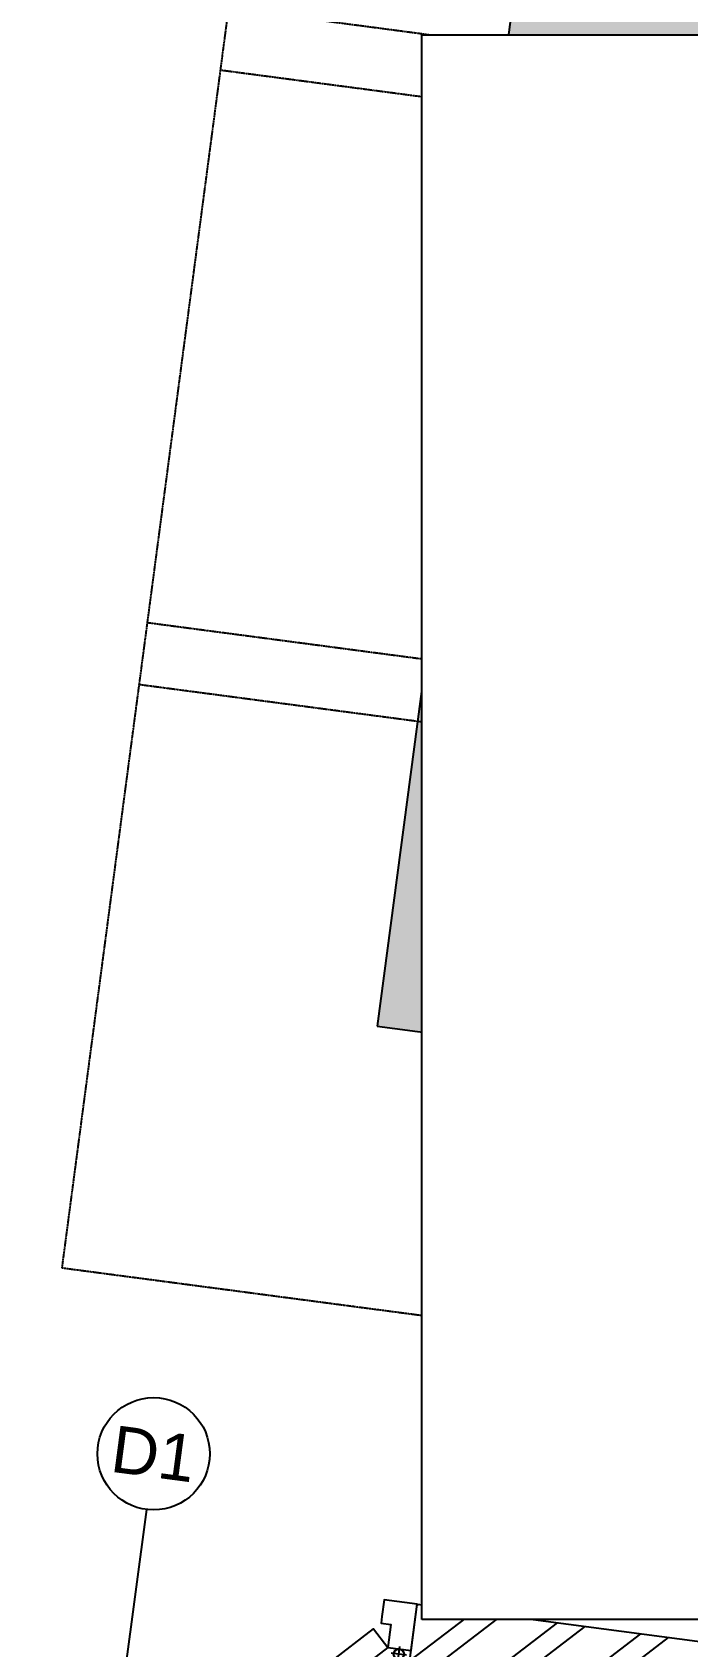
# Model space of a CAD drawing. Header units: millimetres. Extents: x -179928 to 528275, y -469666 to 511935.
# Drawn here: x 5066 to 6115, y 108661 to 111249 of the extents above; entities that cross this region are included whole.
import ezdxf
from ezdxf.enums import TextEntityAlignment as Align

# ---------------------------------------------------------------- set-up
doc = ezdxf.new("R2010")
doc.units = ezdxf.units.MM
doc.linetypes.add('DASHED', pattern=[0.75, 0.5, -0.25])
for name, color, linetype in [('ad-Door', 11, 'Continuous'), ('ad-Elevation 10', 8, 'Continuous'), ('ad-Furniture', 8, 'Continuous'), ('ad-Lvl-Plinth', 30, 'Continuous'), ('ad-Text Main_Door&window Label', 7, 'Continuous'), ('ad-Wall', 240, 'Continuous'), ('ad-Wall hatch', 8, 'Continuous')]:
    doc.layers.add(name, color=color, linetype=linetype)
doc.layers.add('ad-Landscape', color=94, linetype='Continuous', lineweight=35)
doc.styles.add('New Text Style', font='arial.ttf', dxfattribs={"height": 100})
doc.styles.add('Sections_The woods Site plan_Entrances$0$Standard', font='arial.ttf')

# ---------------------------------------------------------------- blocks, each defined once
blk = doc.blocks.new('*U202118')
for p, q in [((-25, -127.8), (-25, -94.4)), ((-8.3, -111.1), (-41.7, -111.1)), ((-811.3, -760.8), (-796.4, -775.7)), ((-746.2, -826), (-761.1, -811.1))]:
    blk.add_line(p, q)
for points in [[(-1150, -100), (-1150, -50), (-1128.6, -50), (-1128.6, -35.7), (-1128.6, 0), (-1200, 0), (-1200, -100)], [(-50, -100), (0, -100), (0, 0), (-71.4, 0), (-71.4, -35.7), (-71.4, -50), (-50, -50)], [(-50, -100), (-130.8, -180.8), (-166.2, -145.5), (-85.4, -64.6)], [(-130.8, -180.8), (-747, -797), (-782.4, -761.6), (-166.2, -145.5)], [(-827.8, -877.8), (-747, -797), (-782.4, -761.6), (-863.2, -842.5)]]:
    blk.add_lwpolyline(points, close=True)
for points in [[(-808.2, -787.5), (-835.7, -760), (-772.9, -697.2), (-765, -705), (-822, -773.7)], [(-772.8, -822.8), (-745.4, -850.3), (-682.5, -787.5), (-690.4, -779.7), (-759, -836.7)]]:
    blk.add_lwpolyline(points)
blk.add_circle((-25, -111.1), 11.1)
at = {"color": 8, "linetype": 'DASHED', "lineweight": 0}
blk.add_arc((-93.1, -153.1), 1047.4, 178.1881, 271.8119, dxfattribs=at)
at = {"layer": 'ad-Text Main_Door&window Label'}
blk.add_line((-600, 125), (-600, -230), dxfattribs=at)
blk.add_circle((-600.3, 245), 120, dxfattribs=at)
at = {"layer": 'ad-Text Main_Door&window Label', "style": 'New Text Style'}
blk.add_attdef('D1', text='', height=100, dxfattribs=at).set_placement((-585.4, 244.6), align=Align.MIDDLE_CENTER)
blk = doc.blocks.new('zw$42B5')
at = {"layer": 'ad-Wall hatch', "transparency": 33554610}
h = blk.add_hatch(dxfattribs=at)
h.set_pattern_fill('ANSI32', color=256, scale=10)
h.set_pattern_definition([(45, (-1040635.14, 674820.02), (-67.351921, 67.351921), []), (45, (-1040590.24, 674820.02), (-67.351921, 67.351921), [])])
h.paths.add_polyline_path([(12120, 13620), (12120, 10220), (11890, 10220), (11890, 13390), (7240, 13390), (7240, 8645), (4245, 8645), (4245, 8875), (4445, 8875), (4445, 9370), (4560, 9370), (4560, 8760), (7010, 8760), (7010, 10500), (6360, 10500), (6360, 10615), (7010, 10615), (7010, 13390), (4560, 13390), (4560, 10615), (5560, 10615), (5560, 10500), (4445, 10500), (4445, 13390), (230, 13390), (230, 8875), (3345, 8875), (3345, 8645), (3060, 8645), (3060, 4745), (3345, 4745), (3345, 4515), (230, 4515), (230, 230), (4995, 230), (4995, 3130), (6060, 3130), (6060, 3015), (5110, 3015), (5110, 230), (8310, 230), (8310, 3015), (6860, 3015), (6860, 3130), (8310, 3130), (8310, 4630), (5110, 4630), (5110, 3930), (4995, 3930), (4995, 4515), (4245, 4515), (4245, 4745), (8540, 4745), (8540, 230), (9240, 230), (9240, 0), (0, 0), (0, 4745), (2830, 4745), (2830, 8645), (0, 8645), (0, 13620)])
at = {"layer": 'ad-Wall'}
blk.add_lwpolyline([(4245, 4515), (4245, 4745), (8540, 4745)], dxfattribs=at)
at = {"layer": 'ad-Door', "ltscale": 5}
ref = blk.add_blockref('*U202118', (4245, 4745), dxfattribs=dict(at, xscale=0.7499999997027537, yscale=0.7499999997027537, zscale=0.7499999997027537))
ref.add_attrib('D1', 'D1', dxfattribs={"layer": 'ad-Text Main_Door&window Label', "height": 75, "rotation": 1080, "style": 'New Text Style'}).set_placement((3794.8, 4928.7), align=Align.MIDDLE_CENTER)
blk = doc.blocks.new('bamboo')
at = {"layer": 'ad-Landscape'}
for points in [[(-1166, 756.5), (-1215.3, 904.1), (-1191.8, 735.2), (-1166, 756.5)], [(-1150.2, 755), (-1008.3, 828.6), (-1121.8, 720.5), (-1143.1, 746.4)], [(-1190.3, 750.9), (-1161.9, 716.5), (-1322.1, 700.2), (-1198.9, 743.8)], [(-1212, 689.6), (-1192.2, 648), (-1301.2, 587.1), (-1204.9, 680.9)], [(-1166.4, 669.3), (-1176.9, 559.2), (-1136.4, 650.5), (-1159.3, 660.7)], [(-999.2, 696.4), (-970.7, 661.9), (-1131, 645.7), (-1007.8, 689.3)], [(-1102, 678.9), (-1023.4, 671.3), (-1112.1, 656.1), (-1110.6, 671.8)], [(-1121.7, 544.2), (-1162.9, 523.5), (-1225.9, 631.2), (-1130.2, 536.9)], [(-1108, 616), (-1114, 553.1), (-1096.8, 567.3), (-1100.9, 607.4)], [(-1059.9, 523.7), (-1093.8, 494.6), (-1113.3, 654.4), (-1067.1, 532.2)], [(-1020.9, 635), (-1001.1, 593.4), (-1110, 532.6), (-1013.8, 626.4)], [(-1288.8, 429.3), (-1338.2, 576.9), (-1314.7, 408), (-1288.8, 429.3)], [(-1053.8, 499.5), (-907.2, 551.9), (-1075.6, 524.9), (-1053.8, 499.5)], [(-1273.1, 427.7), (-1131.2, 501.3), (-1244.7, 393.3), (-1266, 419.1)], [(-1141, 498.1), (-1251.3, 506.4), (-1159.2, 467.8), (-1149.5, 490.8)], [(-1193.1, 438.6), (-1256.1, 443.4), (-1241.5, 426.4), (-1201.6, 431.4)], [(-1130.1, 433.9), (-1136.1, 355.2), (-1153.1, 443.6), (-1137.4, 442.4)], [(-1055, 483.7), (-978.6, 343.4), (-1088.9, 454.6), (-1063.5, 476.4)], [(-1313.2, 423.7), (-1284.7, 389.2), (-1445, 373), (-1321.8, 416.6)], [(-1334.9, 362.3), (-1315.1, 320.7), (-1424, 259.8), (-1327.8, 353.7)], [(-1289.2, 342), (-1299.8, 231.9), (-1259.3, 323.3), (-1282.1, 333.4)], [(-1224.9, 351.7), (-1146.2, 344), (-1235, 328.8), (-1233.5, 344.6)], [(-1230.9, 288.8), (-1236.9, 225.9), (-1219.6, 240.1), (-1223.8, 280.1)], [(-1166, 102), (-1215.3, 249.6), (-1191.8, 80.7), (-1166, 102)], [(-1150.2, 100.5), (-1008.3, 174), (-1121.8, 66), (-1143.1, 91.9)], [(-958.2, 110.1), (-929.8, 75.6), (-1090, 59.3), (-966.8, 103)], [(-1357.1, -48), (-1406.5, 99.6), (-1382.9, -69.3), (-1357.1, -48)], [(-1190.3, 96.4), (-1161.9, 61.9), (-1322.1, 45.7), (-1198.9, 89.3)], [(-1341.4, -49.5), (-1199.5, 24), (-1312.9, -84), (-1334.3, -58.1)], [(-1212, 35.1), (-1192.2, -6.5), (-1301.2, -67.4), (-1204.9, 26.4)], [(-1166.4, 14.8), (-1176.9, -95.3), (-1136.4, -4), (-1159.3, 6.1)], [(-1102, 24.4), (-1023.4, 16.8), (-1112.1, 1.6), (-1110.6, 17.3)], [(-979.9, 48.7), (-960.1, 7.1), (-1069.1, -53.8), (-972.8, 40.1)], [(-1381.4, -53.6), (-1353, -88.1), (-1513.2, -104.3), (-1390.1, -60.7)], [(-1108, -38.5), (-1114, -101.4), (-1096.8, -87.2), (-1100.9, -47.1)], [(-1403.2, -114.9), (-1383.3, -156.5), (-1492.3, -217.4), (-1396.1, -123.6)], [(-1357.5, -135.2), (-1368, -245.3), (-1327.6, -154), (-1350.4, -143.9)], [(-1293.1, -125.6), (-1214.5, -133.2), (-1303.2, -148.4), (-1301.7, -132.7)], [(-1143.7, -283.2), (-1143, -123.3), (-1099.9, -274), (-1132.7, -280.9)], [(-1299.1, -188.5), (-1305.1, -251.4), (-1287.9, -237.2), (-1292, -197.1)], [(-1053.9, -275.7), (-1010.7, -209.6), (-1038.4, -295.3), (-1051.6, -286.6)], [(-1152.3, -296.4), (-1306, -271.7), (-1145.4, -329.2), (-1152.3, -296.4)], [(-1158.7, -320.6), (-1114.9, -311.4), (-1174.8, -460.8), (-1156.4, -331.5)], [(-1075.2, -337.2), (-982.6, -397.6), (-1044.7, -319.4), (-1064.3, -334.9)], [(-903.2, -383.1), (-944.4, -403.7), (-1007.5, -296), (-911.7, -390.3)], [(-1000.9, -310.2), (-948, -344.7), (-952.6, -322.9), (-990, -307.9)], [(-1114.4, -368.3), (-1068.3, -370), (-1064.9, -494.8), (-1103.4, -366)], [(-922.6, -429.1), (-1032.9, -420.9), (-940.7, -459.5), (-931.1, -436.4)], [(-1179.6, -607.1), (-1229, -459.4), (-1205.5, -628.4), (-1179.6, -607.1)], [(-974.6, -488.6), (-1037.7, -483.9), (-1023.1, -500.8), (-983.1, -495.9)], [(-911.6, -493.3), (-917.6, -572.1), (-934.7, -483.7), (-918.9, -484.8)], [(-1163.9, -608.6), (-1022, -535), (-1135.5, -643.1), (-1156.8, -617.2)], [(-1204, -612.6), (-1175.5, -647.1), (-1335.8, -663.4), (-1212.6, -619.7)], [(-1084.1, -757), (-1133.4, -609.4), (-1109.9, -778.4), (-1084.1, -757)], [(-889.6, -724), (-930.8, -744.6), (-993.8, -636.9), (-898.1, -731.2)], [(-1225.7, -674), (-1205.9, -715.6), (-1314.8, -776.5), (-1218.6, -682.6)], [(-1180, -694.3), (-1190.5, -804.4), (-1150.1, -713.1), (-1172.9, -702.9)], [(-1115.6, -684.7), (-1037, -692.3), (-1125.7, -707.5), (-1124.2, -691.8)], [(-1068.3, -758.6), (-926.4, -685), (-1039.9, -793.1), (-1061.2, -767.2)], [(-1108.4, -762.6), (-1079.9, -797.1), (-1240.2, -813.4), (-1117, -769.7)], [(-1121.6, -747.6), (-1127.7, -810.5), (-1110.4, -796.3), (-1114.5, -756.2)], [(-908.9, -770), (-1019.2, -761.8), (-927.1, -800.3), (-917.4, -777.3)], [(-1130.1, -824), (-1110.3, -865.6), (-1219.3, -926.5), (-1123, -832.6)], [(-1084.5, -844.3), (-1095, -954.4), (-1054.5, -863.1), (-1077.3, -852.9)], [(-1020.1, -834.7), (-941.4, -842.3), (-1030.2, -857.5), (-1028.7, -841.8)], [(-961, -829.5), (-1024, -824.8), (-1009.5, -841.7), (-969.5, -836.8)], [(-898, -834.2), (-904, -913), (-921, -824.6), (-905.3, -825.7)], [(-865.6, -975.2), (-915, -827.6), (-891.5, -996.5), (-865.6, -975.2)], [(-1026.1, -897.6), (-1032.1, -960.5), (-1014.9, -946.3), (-1019, -906.2)], [(-849.9, -976.7), (-708, -903.2), (-821.4, -1011.2), (-842.8, -985.4)], [(-889.9, -980.8), (-861.5, -1015.3), (-1021.7, -1031.5), (-898.6, -987.9)], [(-911.7, -1042.2), (-891.9, -1083.8), (-1000.8, -1144.6), (-904.6, -1050.8)], [(-866, -1062.5), (-876.5, -1172.5), (-836.1, -1081.2), (-858.9, -1071.1)]]:
    blk.add_lwpolyline(points, dxfattribs=at)
blk = doc.blocks.new('zw$DAD3')
at = {"true_color": 0x7f5f3f, "transparency": 33554610}
h = blk.add_hatch(dxfattribs=at)
h.set_pattern_fill('DOTS', color=37, scale=20, angle=360)
h.set_pattern_definition([(360, (-800139.518, 271344.397), (15.875, 31.75), [0, -31.75])])
h.paths.add_polyline_path([(450, -2530), (2915, -2530), (2915, -450), (450, -450)])
at = {"layer": 'ad-Elevation 10', "linetype": 'DASHED'}
blk.add_lwpolyline([(0, -2980), (3365, -2980), (3365, 0), (0, 0)], close=True, dxfattribs=at)
at = {"layer": 'ad-Elevation 10'}
blk.add_lwpolyline([(450, -2530), (2915, -2530), (2915, -450), (450, -450)], close=True, dxfattribs=at)
at = {"layer": 'ad-Elevation 10', "linetype": 'DASHED'}
for points in [[(0, -943.3), (3365, -943.3)], [(0, -1043.3), (3365, -1043.3)], [(0, -1936.7), (3365, -1936.7)], [(0, -2036.7), (3365, -2036.7)]]:
    blk.add_lwpolyline(points, dxfattribs=at)
at = {"layer": 'ad-Landscape', "linetype": 'Continuous', "xscale": 0.473259546584505, "yscale": 0.473259546584505, "zscale": 0.473259546584505, "rotation": 359.9999999999999}
blk.add_blockref('bamboo', (1292.6, -1624.9), dxfattribs=at)
blk = doc.blocks.new('1625_East Villa')
at = {"layer": 'ad-Furniture'}
blk.add_blockref('zw$DAD3', (3610, 8185), dxfattribs=at)
at = {"layer": 'ad-Wall'}
blk.add_blockref('zw$42B5', (0, 0), dxfattribs=at)
blk = doc.blocks.new("All Plot's Villa Plans")
at = {"ltscale": 5, "rotation": 352.4703876422526}
blk.add_blockref('1625_East Villa', (852, 104581.7), dxfattribs=at)
blk = doc.blocks.new('zw$63CD')
at = {"layer": 'ad-Lvl-Plinth', "insert": (15015.8, 10547.2), "char_height": 1269.985, "width": 5416.267, "attachment_point": 5, "style": 'Sections_The woods Site plan_Entrances$0$Standard', "bg_fill": 19, "box_fill_scale": 1.5, "bg_fill_color": 257, "bg_fill_transparency": 0}
blk.add_mtext('\\pxt4;499.99', dxfattribs=at)

msp = doc.modelspace()

# ---------------------------------------------------------------- block references
at = {"ltscale": 5}
msp.add_blockref("All Plot's Villa Plans", (0, 0), dxfattribs=at)

# ---------------------------------------------------------------- next in the draw order: block references
at = {"layer": 'ad-Lvl-Plinth', "ltscale": 5}
msp.add_blockref('zw$63CD', (-5982.9, 99418.6), dxfattribs=at)

doc.saveas('drawing.dxf')
